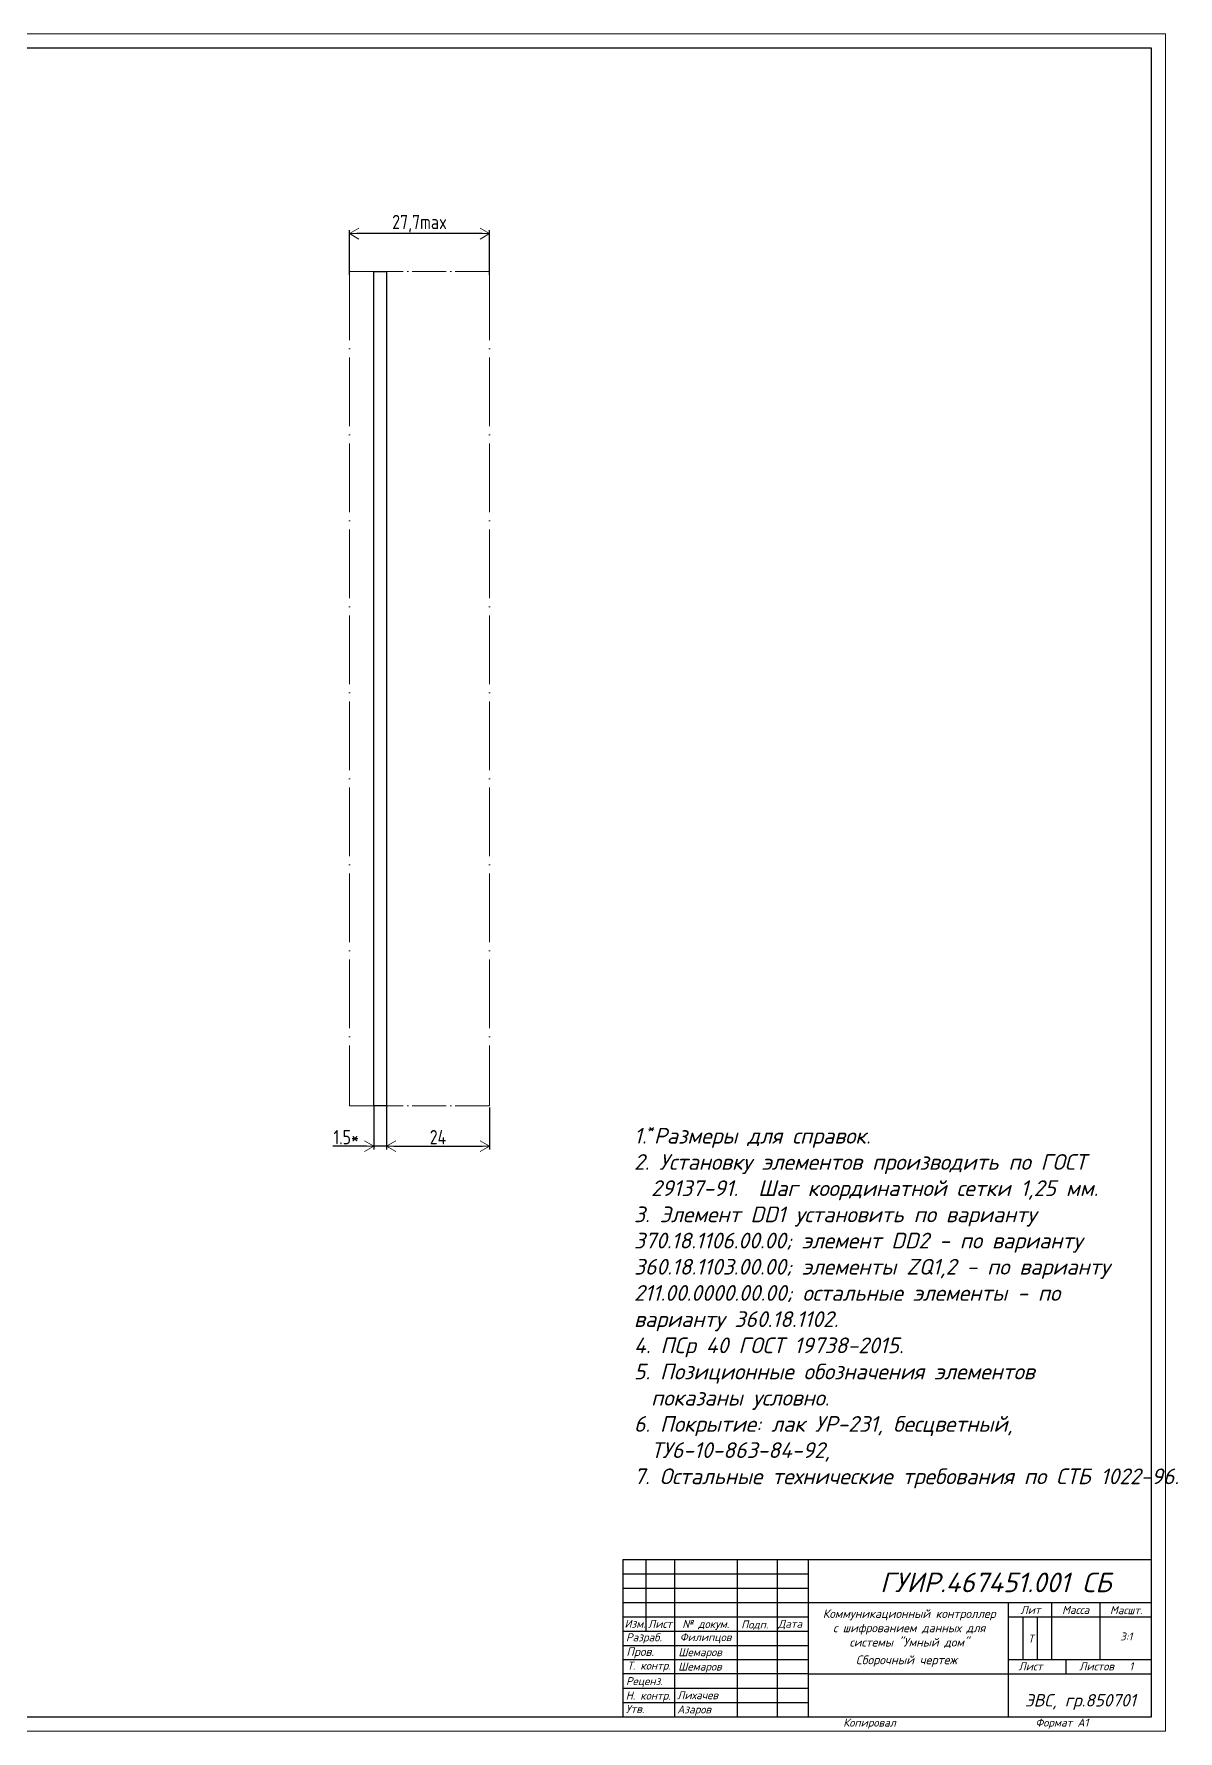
# Model space of a CAD drawing. Header units: inches. Extents: x 0 to 2654, y 0 to 957.
# Drawn here: x 1474 to 1875, y 359 to 953 of the extents above; entities that cross this region are included whole.
import ezdxf

# ---------------------------------------------------------------- set-up
doc = ezdxf.new("R2010")
doc.units = ezdxf.units.IN
doc.header["$MEASUREMENT"] = 0
doc.linetypes.add('ACAD_ISO04W100', pattern=[30, 24, -3, 0, -3])
for name, color, linetype in [('FORMAT', 7, 'Continuous'), ('FORMAT_', 7, 'Continuous'), ('TEXT', 7, 'Continuous')]:
    doc.layers.add(name, color=color, linetype=linetype)
doc.layers.add('Invis', color=7, linetype='Continuous', plot=False)
doc.layers.add('Razmer', color=7, linetype='Continuous', lineweight=30)
doc.styles.add('RUS', font='isocpeui.ttf', dxfattribs={"height": 3})
doc.styles.get("Standard").update_dxf_attribs({"font": ''})
doc.styles.get('Standard').set_extended_font_data('GOST type A')
doc.dimstyles.new('ISO-25', dxfattribs={"dimtxt": 2.5, "dimasz": 2.5, "dimexe": 1.25, "dimexo": 0.625, "dimtad": 1, "dimtxsty": 'Standard', "dimcen": 2.5, "dimadec": 0, "dimazin": 0, "dimtfac": 1, "dimtmove": 0, "dimatfit": 3, "dimfxl": 1, "dimarcsym": 0})

# ---------------------------------------------------------------- blocks, each defined once
blk = doc.blocks.new('Arrow60')
at = {"lineweight": 9}
for q in [(-1.5, 0), (-1.3, 0.75), (-1.3, -0.75)]:
    blk.add_line((0, 0), q, dxfattribs=at)
blk = doc.blocks.new('*D43')
at = {"layer": 'Defpoints', "color": 0, "transparency": 16777216}
for p in [(1593.22, 579), (1597.72, 579), (1593.22, 564)]:
    blk.add_point(p, dxfattribs=at)
at = {"layer": 'Razmer', "color": 0, "lineweight": -2, "transparency": 16777216}
for p, q in [((1593.22, 578.38), (1593.22, 562.75)), ((1597.72, 578.38), (1597.72, 562.75)), ((1590.72, 564), (1578.92, 564)), ((1597.72, 564), (1593.22, 564)), ((1600.22, 564), (1602.72, 564))]:
    blk.add_line(p, q, dxfattribs=at)
at = {"layer": 'Razmer', "color": 0, "lineweight": -2, "transparency": 16777216, "xscale": 2.5, "yscale": 2.5, "zscale": 2.5}
blk.add_blockref('Arrow60', (1593.22, 564), dxfattribs=at)
at = {"layer": 'Razmer', "color": 0, "lineweight": -2, "transparency": 16777216, "xscale": 2.5, "yscale": 2.5, "zscale": 2.5, "rotation": 180}
blk.add_blockref('Arrow60', (1597.72, 564), dxfattribs=at)
at = {"layer": 'Razmer', "color": 0, "lineweight": 13, "transparency": 16777216, "insert": (1583.57, 567.13), "char_height": 3, "attachment_point": 5}
blk.add_mtext('{\\H1.66667x;1.5*}', dxfattribs=at)
blk = doc.blocks.new('*D44')
at = {"layer": 'Defpoints', "color": 0, "transparency": 16777216}
for p in [(1584.78, 883.36), (1584.78, 868.36), (1633.72, 868.36)]:
    blk.add_point(p, dxfattribs=at)
at = {"layer": 'Razmer', "color": 0, "lineweight": -2, "transparency": 16777216}
for p, q in [((1584.78, 868.98), (1584.78, 884.61)), ((1631.22, 883.36), (1587.28, 883.36)), ((1633.72, 868.98), (1633.72, 884.61))]:
    blk.add_line(p, q, dxfattribs=at)
at = {"layer": 'Razmer', "color": 0, "lineweight": -2, "transparency": 16777216, "xscale": 2.5, "yscale": 2.5, "zscale": 2.5, "rotation": 180}
blk.add_blockref('Arrow60', (1584.78, 883.36), dxfattribs=at)
at = {"layer": 'Razmer', "color": 0, "lineweight": -2, "transparency": 16777216, "xscale": 2.5, "yscale": 2.5, "zscale": 2.5}
blk.add_blockref('Arrow60', (1633.72, 883.36), dxfattribs=at)
at = {"layer": 'Razmer', "color": 0, "lineweight": 13, "transparency": 16777216, "insert": (1609.25, 886.86), "char_height": 3, "attachment_point": 5}
blk.add_mtext('{\\H1.66667x;27,7max}', dxfattribs=at)
blk = doc.blocks.new('*D48')
at = {"layer": 'Defpoints', "color": 0, "transparency": 16777216}
for p in [(1597.72, 578.09), (1633.72, 578.09), (1633.72, 564)]:
    blk.add_point(p, dxfattribs=at)
at = {"layer": 'Razmer', "color": 0, "lineweight": -2, "transparency": 16777216}
for p, q in [((1597.72, 577.46), (1597.72, 562.75)), ((1633.72, 577.46), (1633.72, 562.75)), ((1600.22, 564), (1631.22, 564))]:
    blk.add_line(p, q, dxfattribs=at)
at = {"layer": 'Razmer', "color": 0, "lineweight": -2, "transparency": 16777216, "xscale": 2.5, "yscale": 2.5, "zscale": 2.5, "rotation": 180}
blk.add_blockref('Arrow60', (1597.72, 564), dxfattribs=at)
at = {"layer": 'Razmer', "color": 0, "lineweight": -2, "transparency": 16777216, "xscale": 2.5, "yscale": 2.5, "zscale": 2.5}
blk.add_blockref('Arrow60', (1633.72, 564), dxfattribs=at)
at = {"layer": 'Razmer', "color": 0, "lineweight": 13, "transparency": 16777216, "insert": (1615.72, 567.13), "char_height": 3, "attachment_point": 5}
blk.add_mtext('{\\H1.66667x;24}', dxfattribs=at)

msp = doc.modelspace()

# ---------------------------------------------------------------- linework, layer by layer
at = {"linetype": 'ACAD_ISO04W100', "lineweight": 13}
for p, q in [((1593.22437, 870.09242), (1584.77957, 870.09242)), ((1584.77957, 870.09242), (1584.77957, 578.08841)), ((1633.72437, 870.09242), (1633.72437, 578.08841)), ((1593.22437, 578.08841), (1584.77957, 578.08841))]:
    msp.add_line(p, q, dxfattribs=at)
msp.add_lwpolyline([(1597.72437, 870.09242), (1597.72437, 578.08841), (1593.22437, 578.08841), (1593.22437, 870.09242)], close=True)
at = {"color": 7, "linetype": 'ACAD_ISO04W100', "lineweight": 13, "ltscale": 0.5}
for points in [[(1633.72437, 870.09242), (1597.72437, 870.09242)], [(1633.72437, 578.08841), (1597.72437, 578.08841)]]:
    msp.add_lwpolyline(points, dxfattribs=at)
at = {"layer": 'FORMAT', "linetype": 'Continuous'}
for points in [[(1865.48027, 948.25731), (1049.48027, 948.25731)], [(1865.48027, 364.25731), (1865.48027, 948.25731)], [(1688.48027, 419.25731), (1688.48027, 394.25731)], [(1698.48027, 419.25731), (1698.48027, 364.25731)], [(1734.48027, 419.25731), (1734.48027, 364.25731)], [(1745.48027, 404.25731), (1865.48027, 404.25731)], [(1745.48027, 379.25731), (1865.48027, 379.25731)], [(1037.48027, 364.25731), (1049.48027, 364.25731), (1865.48027, 364.25731)]]:
    msp.add_lwpolyline(points, dxfattribs=at)
at = {"layer": 'FORMAT'}
for points in [[(1680.48027, 419.25731), (1865.48027, 419.25731)], [(1680.48027, 419.25731), (1680.48027, 364.25731)], [(1720.48027, 419.25731), (1720.48027, 364.25731)], [(1745.48027, 364.25731), (1745.48027, 419.25731)], [(1815.48027, 364.25731), (1815.48027, 404.25731)], [(1830.48027, 404.25731), (1830.48027, 385.25731), (1830.48027, 384.25731)], [(1847.48027, 404.25731), (1847.48027, 384.25731)], [(1680.48027, 399.25731), (1745.48027, 399.25731)], [(1815.48027, 399.25731), (1865.48027, 399.25731)], [(1680.48027, 394.25731), (1745.48027, 394.25731)], [(1815.48027, 384.25731), (1865.48027, 384.25731)], [(1835.48027, 384.25731), (1835.48027, 379.25731)]]:
    msp.add_lwpolyline(points, dxfattribs=at)
at = {"layer": 'FORMAT_'}
for p, q in [((1680.48027, 414.25731), (1745.48027, 414.25731)), ((1680.48027, 409.25731), (1745.48027, 409.25731)), ((1820.48027, 399.25731), (1820.48027, 384.25731)), ((1825.48027, 399.25731), (1825.48027, 384.25731)), ((1680.48027, 389.25731), (1745.48027, 389.25731)), ((1680.48027, 384.25731), (1745.48027, 384.25731)), ((1680.48027, 374.25731), (1745.48027, 374.25731)), ((1680.48027, 369.25731), (1745.48027, 369.25731))]:
    msp.add_line(p, q, dxfattribs=at)
at = {"layer": 'FORMAT_', "linetype": 'Continuous'}
for p, q in [((1680.48027, 404.25731), (1745.48027, 404.25731)), ((1745.48027, 379.25731), (1680.48027, 379.25731))]:
    msp.add_line(p, q, dxfattribs=at)
at = {"layer": 'Invis', "lineweight": 0}
msp.add_lwpolyline([(1029.48027, 359.25731), (1870.48027, 359.25731), (1870.48027, 953.25731), (1029.48027, 953.25731)], close=True, dxfattribs=at)

# ---------------------------------------------------------------- texts
at = {"layer": 'TEXT', "color": 1, "insert": (1684.33031, 592.23236), "char_height": 6, "width": 180.9026286, "attachment_point": 1, "style": 'RUS'}
msp.add_mtext('\\A1;\\P\\P{\\H0.91667x;1.\\H0.7x;\\S*^ ;\\H1.4286x;Размеры для справок.\\P\\pxi-1,l1;2. Установку элементов производить по ГОСТ 29137-91.  Шаг координатной сетки 1,25 мм. \\P\\pi0,l0;3. Элемент DD1 установить по варианту 370.18.1106.00.00; элемент DD2 - по варианту 360.18.1103.00.00; элементы ZQ1,2 - по варианту 211.00.0000.00.00; остальные элементы - по варианту 360.18.1102.\\P4. ПСр 40 ГОСТ 19738-2015.\\P\\pi-1,l1;5. Позиционные обозначения элементов    показаны условно.\\P6. Покрытие: лак УР-231, бесцветный,  ТУ6-10-863-84-92, \\P7. Остальные технические требования по СТБ 1022-96.}', dxfattribs=at)
at = {"layer": 'TEXT', "attachment_point": 1, "style": 'RUS'}
for s, insert, char_height, width in [('\\pxqc,t4;ГУИР.467451.001 СБ', (1740.77203, 414.71861), 6.863256, 140.4389144), ('Изм.', (1681.00258, 398.19108), 2.8006, 7), ('Лист', (1689.24002, 398.1502), 2.8006, 12), ('№ докум.', (1701.2553, 398.13445), 2.8006, 17.4546813), ('Подп.', (1721.86858, 397.96602), 2.8006, 12), ('Дата', (1734.7611, 398.18961), 2.8006, 12), ('\\pxqc,t4;Коммуникационный контроллер с шифрованием данных для системы "Умный дом"', (1749.99785, 401.84263), 3, 61.3872981), ('Лит', (1819.65046, 403.06085), 2.8006, 8.5236295), ('Масса', (1834.21737, 403.05023), 2.8006, 12.3525381), ('Масшт.', (1850.96447, 402.96602), 2.8006, 13.3514133), ('Разраб.', (1681.54815, 393.47132), 2.8006, 16.4547), ('Филипцов', (1700.37253, 393.53481), 2.8006, 16.4547), ('Т', (1822.29874, 392.99611), 2.8006, 2.613388), ('3:1', (1854.54528, 393.75628), 2.8006, 13.3514133), ('Пров.', (1681.67004, 388.55554), 3, 16.4547), ('Шемаров', (1699.87979, 388.26393), 2.8006, 16.4547), ('Т. контр.', (1681.9676, 383.55554), 2.8006, 17.4547), ('Шемаров', (1699.81828, 383.24075), 2.8006, 16.4547), ('\\pxqc;Сборочный чертеж', (1743.26263, 385.7062), 3.0787223, 72.8461632), ('Лист ', (1818.96447, 383.3135), 2.8006, 17.4547), ('Листов   1', (1840.22138, 383.3135), 2.8006, 19.8678529), ('Реценз.', (1681.55769, 378.14507), 2.8006, 18.4547), ('Утв.', (1681.48622, 368.38711), 2.8006, 17.4547), ('Н. контр.', (1681.44935, 373.06085), 2.8006, 20.7491216), ('Лихачев', (1699.45024, 373.19428), 2.8006, 16.4547), ('\\pxqc,t4;ЭВС, гр.850701', (1795.93236, 372.21238), 4.3674355, 89.3683546), ('Азаров', (1699.45002, 368.23218), 2.8006, 16.4547), ('Копировал', (1757.58776, 363.61325), 2.800567, 25.3304523), ('Формат А1', (1824.85881, 363.62221), 2.800567, 21.4102051)]:
    msp.add_mtext(s, dxfattribs=dict(at, insert=insert, char_height=char_height, width=width))

# ---------------------------------------------------------------- dimensions: what is measured, and where the dimension line sits
at = {"layer": 'Razmer', "color": 7, "lineweight": 13}
for base, p1, p2, text, override, picture, middle in [((1584.77957, 883.35635), (1633.72437, 868.35635), (1584.77957, 868.35635), '{\\H1.66667x;27,7max}', {"dimtxt": 3, "dimasz": 2.5, "dimlfac": 0.5, "dimpost": 'max', "dimblk1": 'Arrow60', "dimblk2": 'Arrow60', "dimsah": 1, "dimfrac": 2}, '*D44', (1609.25197, 886.85841)), ((1593.22437, 564.00172), (1597.72437, 579.00172), (1593.22437, 579.00172), '{\\H1.66667x;1.5*}', {"dimtxt": 3, "dimasz": 2.5, "dimblk1": 'Arrow60', "dimblk2": 'Arrow60', "dimsah": 1, "dimfrac": 2}, '*D43', (1583.57327, 567.12851)), ((1633.72437, 564.00172), (1597.72437, 578.08841), (1633.72437, 578.08841), '{\\H1.66667x;24}', {"dimtxt": 3, "dimasz": 2.5, "dimblk1": 'Arrow60', "dimblk2": 'Arrow60', "dimsah": 1, "dimfrac": 2}, '*D48', (1615.72437, 567.12851))]:
    dim = msp.add_linear_dim(base=base, p1=p1, p2=p2, angle=180, text=text, dimstyle='ISO-25', override=override, dxfattribs=at)
    dim.commit()
    dim.dimension.update_dxf_attribs({"geometry": picture, "text_midpoint": middle})

doc.saveas('drawing.dxf')
